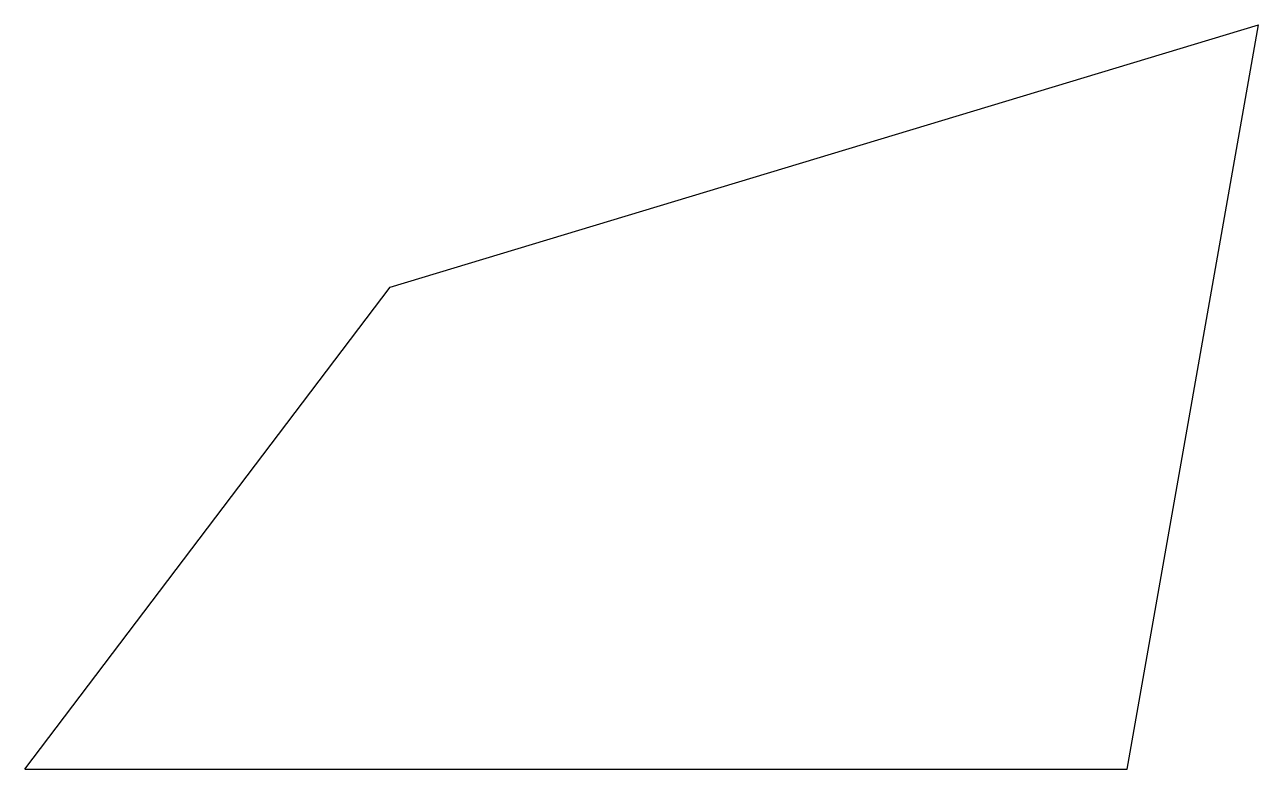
# Model space of a CAD drawing. Header units: inches. Extents: x 0 to 16.3, y 0 to 9.8.
import ezdxf

# ---------------------------------------------------------------- set-up
doc = ezdxf.new("R2010")
doc.units = ezdxf.units.IN
doc.layers.get('0').update_dxf_attribs({"linetype": 'CONTINUOUS'})

msp = doc.modelspace()

# ---------------------------------------------------------------- linework, layer by layer
for p, q in [((4.833, 6.375), (16.32, 9.848)), ((14.583, 0), (16.32, 9.848)), ((0, 0), (4.833, 6.375)), ((0, 0), (14.583, 0))]:
    msp.add_line(p, q)

doc.saveas('drawing.dxf')
